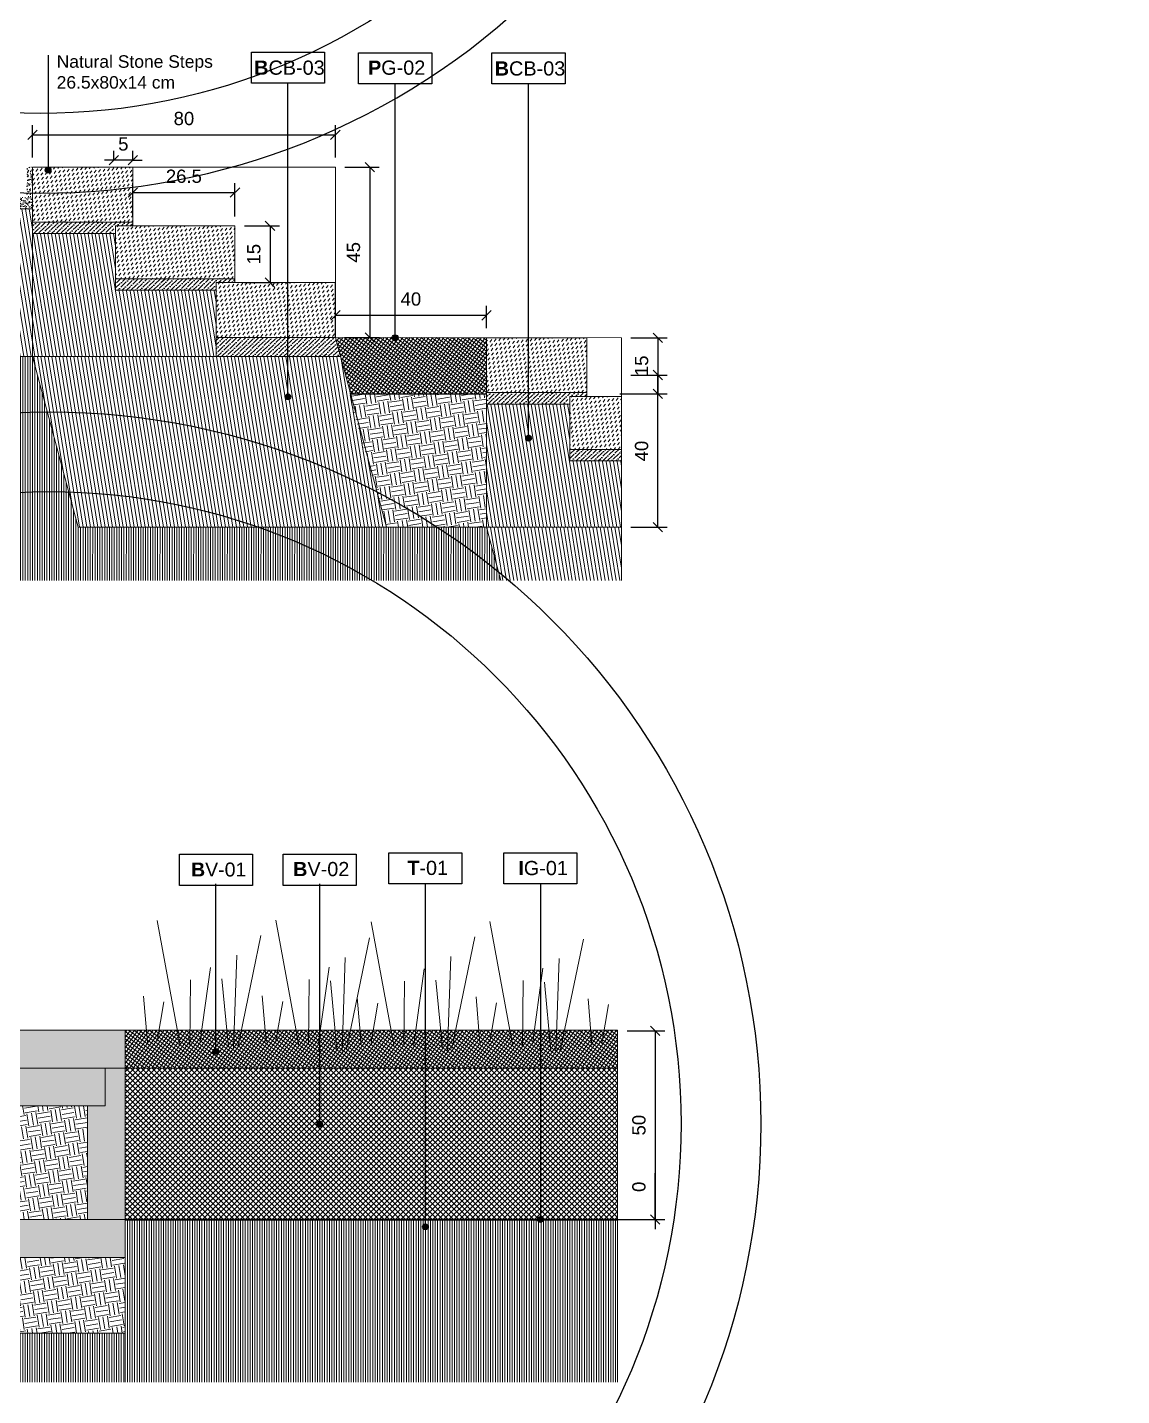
# Model space of a CAD drawing. Header units: metres. Extents: x -325 to 301, y -147 to 149.
# Drawn here: x 58.626 to 61.516, y 67.707 to 71.318 of the extents above; entities that cross this region are included whole.
import ezdxf

# ---------------------------------------------------------------- set-up
doc = ezdxf.new("R2010")
doc.units = ezdxf.units.M
doc.linetypes.add('ACAD_ISO03W100', pattern=[30, 12, -18])
doc.layers.get('Defpoints').update_dxf_attribs({"lineweight": 13})
doc.layers.add('-AUX-TWQ', color=1, linetype='Continuous', plot=False)
doc.layers.add('0-TX-1_25', color=7, linetype='Continuous', true_color=0x3f4f7f)
doc.layers.add('EIT_3 TR sorra', color=7, linetype='Continuous', true_color=0xd8ceb0)
for name, color, linetype in [('02-L-Geotextile', 32, 'Continuous'), ('A-KEYPLAN_HATCH', 7, 'Continuous'), ('A_TEXT_2', 7, 'Continuous'), ('EIT_3 TR terra vegetal', 45, 'Continuous')]:
    doc.layers.add(name, color=color, linetype=linetype)
for name, color, linetype, lineweight, true_color in [('03-TR-Paviment_02_Sealed Gravel', 7, 'Continuous', 5, 0xd4be8c), ('03-TR-Paviment_04_Dry Meadow', 7, 'Continuous', 5, 0xd8dd88), ('03-TR-Paviment_08_Natural Stone Bleachers', 7, 'Continuous', 5, 0xafad9d), ('3-TR tot_u', 7, 'Continuous', 5, 0x787878)]:
    doc.layers.add(name, color=color, linetype=linetype, lineweight=lineweight, true_color=true_color)
for name, color, linetype, lineweight in [('1-CM', 7, 'Continuous', 0), ('2-L-secció', 1, 'Continuous', 0), ('3-TR Formigó', 252, 'Continuous', 0), ('3-TR Seleccionat', 44, 'Continuous', 0), ('3-TR Tot-u', 37, 'Continuous', 0), ('3-TR-recebo', 252, 'Continuous', 0), ('3_TR_paviment gris', 252, 'Continuous', 5)]:
    doc.layers.add(name, color=color, linetype=linetype, lineweight=lineweight)
doc.styles.add('Arial_4', font='arial.ttf', dxfattribs={"height": 1.8})
doc.styles.get("Standard").update_dxf_attribs({"font": 'arial.ttf'})
doc.dimstyles.new('ISO-25', dxfattribs={"dimtxt": 0.1, "dimasz": 0.1, "dimexe": 0.1, "dimexo": 0.1, "dimgap": 0.1, "dimtad": 1, "dimdec": 0, "dimlfac": 100, "dimzin": 9, "dimtxsty": 'Standard', "dimblk": 'OBLIQUE', "dimcen": 0.1, "dimadec": 0, "dimazin": 0, "dimtfac": 1, "dimtdec": 0, "dimtmove": 0, "dimatfit": 3, "dimldrblk": 'OBLIQUE', "dimfxl": 1, "dimarcsym": 0})

# ---------------------------------------------------------------- blocks, each defined once
blk = doc.blocks.new('hatch keyplan 2')
at = {"layer": 'A-KEYPLAN_HATCH'}
blk.add_lwpolyline([(0, 0.00548), (0.01287, 0.00548), (0.01287, 0), (0, 0)], close=True, dxfattribs=at)
blk = doc.blocks.new('hatch keyplan')
at = {"layer": 'A-KEYPLAN_HATCH'}
blk.add_blockref('hatch keyplan 2', (1.43058, 0.85215), dxfattribs=at)
blk = doc.blocks.new('B-V01')
at = {"layer": 'A-KEYPLAN_HATCH'}
blk.add_blockref('hatch keyplan', (-1.43058, -0.85215), dxfattribs=at)
at = {"layer": 'A_TEXT_2', "lineweight": 211, "insert": (-0.00079, 0.00402), "char_height": 0.0024588, "attachment_point": 1, "line_spacing_factor": 0.938532, "style": 'Arial_4'}
blk.add_mtext_dynamic_manual_height_columns('\\pi0.00285;{\\fArial|b1|i0|c0|p34;B}V-01', width=0.0145619, gutter_width=0.015, heights=[0], dxfattribs=at)
blk = doc.blocks.new('B-V02')
at = {"layer": 'A-KEYPLAN_HATCH'}
blk.add_blockref('hatch keyplan', (-1.43058, -0.85215), dxfattribs=at)
at = {"layer": 'A_TEXT_2', "insert": (-0.0008, 0.00412), "char_height": 0.0025, "attachment_point": 1}
blk.add_mtext_dynamic_manual_height_columns('\\pi0.00255;{\\fArial|b1|i0|c0|p34;B}V-02', width=0.0145619, gutter_width=0.015, heights=[0], dxfattribs=at)
blk = doc.blocks.new('_Oblique')
at = {"color": 0, "lineweight": -2}
blk.add_line((-0.5, -0.5), (0.5, 0.5), dxfattribs=at)
blk = doc.blocks.new('*D587')
at = {"layer": '0-TX-1_25', "color": 0, "lineweight": -2, "transparency": 16777216}
for p, q in [((60.2097, 68.6699), (60.3091, 68.6699)), ((60.2841, 68.6699), (60.2841, 68.1717)), ((60.2097, 68.1717), (60.3091, 68.1717))]:
    blk.add_line(p, q, dxfattribs=at)
at = {"layer": 'Defpoints', "color": 0, "transparency": 16777216}
for p in [(60.1847, 68.6699), (60.1847, 68.1717), (60.2841, 68.1717)]:
    blk.add_point(p, dxfattribs=at)
at = {"layer": '0-TX-1_25', "color": 0, "lineweight": -2, "transparency": 16777216, "xscale": 0.025, "yscale": 0.025, "zscale": 0.025}
for p, rotation in [((60.2841, 68.6699), 90), ((60.2841, 68.1717), 270)]:
    blk.add_blockref('_Oblique', p, dxfattribs=dict(at, rotation=rotation))
at = {"layer": '0-TX-1_25', "color": 0, "transparency": 16777216, "insert": (60.2412, 68.4208), "char_height": 0.035, "attachment_point": 5, "rotation": 90}
blk.add_mtext('50', dxfattribs=at)
blk = doc.blocks.new('*D588')
at = {"layer": '0-TX-1_25', "color": 0, "lineweight": -2, "transparency": 16777216}
for p, q in [((60.2841, 68.1717), (60.2841, 68.2945)), ((60.1841, 68.1717), (60.3091, 68.1717)), ((60.2097, 68.1717), (60.3091, 68.1717)), ((60.2841, 68.1717), (60.2841, 68.1467)), ((60.2841, 68.1717), (60.2841, 68.1717))]:
    blk.add_line(p, q, dxfattribs=at)
at = {"layer": 'Defpoints', "color": 0, "transparency": 16777216}
for p in [(58.8847, 68.1717), (60.1847, 68.1717), (60.2841, 68.1717)]:
    blk.add_point(p, dxfattribs=at)
at = {"layer": '0-TX-1_25', "color": 0, "lineweight": -2, "transparency": 16777216, "xscale": 0.025, "yscale": 0.025, "zscale": 0.025}
for rotation in [90, 270]:
    blk.add_blockref('_Oblique', (60.2841, 68.1717), dxfattribs=dict(at, rotation=rotation))
at = {"layer": '0-TX-1_25', "color": 0, "transparency": 16777216, "insert": (60.2412, 68.2581), "char_height": 0.035, "attachment_point": 5, "rotation": 90}
blk.add_mtext('0', dxfattribs=at)
blk = doc.blocks.new('T-01')
at = {"layer": 'A-KEYPLAN_HATCH'}
blk.add_blockref('hatch keyplan', (-1.43058, -0.85215), dxfattribs=at)
at = {"layer": 'A_TEXT_2', "insert": (-0.0008, 0.00408), "char_height": 0.0025, "attachment_point": 1}
blk.add_mtext_dynamic_manual_height_columns('\\pi0.00405;{\\fArial|b1|i0|c0|p34;T}-01', width=0.0145619, gutter_width=0.015, heights=[0], dxfattribs=at)
blk = doc.blocks.new('POINT')
at = {"layer": '0-TX-1_25'}
h = blk.add_hatch(dxfattribs=at)
h.set_pattern_fill('ANGLE', color=256)
h.set_pattern_definition([(0, (-83.747, -12.726), (0, 6.985), [5.08, -1.905]), (90, (-83.747, -12.726), (-6.985, 4e-16), [5.08, -1.905])])
edge = h.paths.add_edge_path()
edge.add_arc((0, 0), 0.0075, 0, 360)
h = blk.add_hatch(color=256, dxfattribs=at)
h.dxf.hatch_style = 1
edge = h.paths.add_edge_path()
edge.add_arc((0, 0), 0.0075, 0, 360)
blk.add_circle((0, 0), 0.0075, dxfattribs=at)
blk = doc.blocks.new('*D1133')
at = {"layer": '0-TX-1_25', "color": 0, "lineweight": -2, "transparency": 16777216}
for p, q in [((22.6963, 69.5551), (22.6093, 69.5551)), ((22.6343, 69.5551), (22.6343, 69.4051)), ((22.7343, 69.4051), (22.6093, 69.4051))]:
    blk.add_line(p, q, dxfattribs=at)
at = {"layer": 'Defpoints', "color": 0, "transparency": 16777216}
for p in [(22.7213, 69.5551), (22.6343, 69.4051), (66.3646, 69.4051)]:
    blk.add_point(p, dxfattribs=at)
at = {"layer": '0-TX-1_25', "color": 0, "lineweight": -2, "transparency": 16777216, "xscale": 0.025, "yscale": 0.025, "zscale": 0.025}
for p, rotation in [((22.6343, 69.5551), 90), ((22.6343, 69.4051), 270)]:
    blk.add_blockref('_Oblique', p, dxfattribs=dict(at, rotation=rotation))
at = {"layer": '0-TX-1_25', "color": 0, "transparency": 16777216, "insert": (22.5915, 69.4801), "char_height": 0.035, "attachment_point": 5, "rotation": 90}
blk.add_mtext('15', dxfattribs=at)
blk = doc.blocks.new('*D2013')
at = {"layer": '0-TX-1_25', "color": 0, "lineweight": -2, "transparency": 16777216}
for p, q in [((60.22, 70.4988), (60.316, 70.4988)), ((60.291, 70.4988), (60.291, 70.3509)), ((60.191, 70.3509), (60.316, 70.3509))]:
    blk.add_line(p, q, dxfattribs=at)
at = {"layer": 'Defpoints', "color": 0, "transparency": 16777216}
for p in [(60.195, 70.4988), (59.8373, 70.3509, 0), (60.291, 70.3509)]:
    blk.add_point(p, dxfattribs=at)
at = {"layer": '0-TX-1_25', "color": 0, "lineweight": -2, "transparency": 16777216, "xscale": 0.025, "yscale": 0.025, "zscale": 0.025}
for p, rotation in [((60.291, 70.4988), 90), ((60.291, 70.3509), 270)]:
    blk.add_blockref('_Oblique', p, dxfattribs=dict(at, rotation=rotation))
at = {"layer": '0-TX-1_25', "color": 0, "transparency": 16777216, "insert": (60.2482, 70.4249), "char_height": 0.035, "attachment_point": 5, "rotation": 90}
blk.add_mtext('15', dxfattribs=at)
blk = doc.blocks.new('*D2011')
at = {"layer": '0-TX-1_25', "color": 0, "lineweight": -2, "transparency": 16777216}
for p, q in [((60.22, 70.4006), (60.316, 70.4006)), ((60.291, 69.9992), (60.291, 70.4006)), ((60.22, 69.9992), (60.316, 69.9992))]:
    blk.add_line(p, q, dxfattribs=at)
at = {"layer": 'Defpoints', "color": 0, "transparency": 16777216}
for p in [(60.195, 70.4006, 0), (60.291, 70.4006), (60.195, 69.9992, 0)]:
    blk.add_point(p, dxfattribs=at)
at = {"layer": '0-TX-1_25', "color": 0, "lineweight": -2, "transparency": 16777216, "xscale": 0.025, "yscale": 0.025, "zscale": 0.025}
for p, rotation in [((60.291, 70.4006), 90), ((60.291, 69.9992), 270)]:
    blk.add_blockref('_Oblique', p, dxfattribs=dict(at, rotation=rotation))
at = {"layer": '0-TX-1_25', "color": 0, "transparency": 16777216, "insert": (60.2482, 70.1999), "char_height": 0.035, "attachment_point": 5, "rotation": 90}
blk.add_mtext('40', dxfattribs=at)
blk = doc.blocks.new('B-CB03')
at = {"layer": 'A-KEYPLAN_HATCH'}
blk.add_blockref('hatch keyplan', (-1.43058, -0.85215), dxfattribs=at)
at = {"layer": 'A_TEXT_2', "insert": (-0.0008, 0.00398), "char_height": 0.0025, "attachment_point": 1}
blk.add_mtext_dynamic_manual_height_columns('\\pi0.00128;{\\fArial|b1|i0|c0|p34;B}CB-03', width=0.0145619, gutter_width=0.015, heights=[0], dxfattribs=at)
blk = doc.blocks.new('*D2015')
at = {"layer": '0-TX-1_25', "color": 0, "lineweight": -2, "transparency": 16777216}
for p, q in [((58.6397, 70.9743), (58.6397, 71.0596)), ((58.6397, 71.0346), (59.4396, 71.0346)), ((59.4396, 70.9744), (59.4396, 71.0596))]:
    blk.add_line(p, q, dxfattribs=at)
at = {"layer": 'Defpoints', "color": 0, "transparency": 16777216}
for p in [(59.4396, 71.0346), (58.6397, 70.9493, 0), (59.4396, 70.9494, 0)]:
    blk.add_point(p, dxfattribs=at)
at = {"layer": '0-TX-1_25', "color": 0, "lineweight": -2, "transparency": 16777216, "xscale": 0.025, "yscale": 0.025, "zscale": 0.025, "rotation": 180}
blk.add_blockref('_Oblique', (58.6397, 71.0346), dxfattribs=at)
at = {"layer": '0-TX-1_25', "color": 0, "lineweight": -2, "transparency": 16777216, "xscale": 0.025, "yscale": 0.025, "zscale": 0.025}
blk.add_blockref('_Oblique', (59.4396, 71.0346), dxfattribs=at)
at = {"layer": '0-TX-1_25', "color": 0, "transparency": 16777216, "insert": (59.0397, 71.0774), "char_height": 0.035, "attachment_point": 5}
blk.add_mtext('80', dxfattribs=at)
blk = doc.blocks.new('*D2012')
at = {"layer": '0-TX-1_25', "color": 0, "lineweight": -2, "transparency": 16777216}
for p, q in [((59.4646, 70.9494), (59.5553, 70.9494)), ((59.5303, 70.9494), (59.5303, 70.4994)), ((59.4648, 70.4994), (59.5553, 70.4994))]:
    blk.add_line(p, q, dxfattribs=at)
at = {"layer": 'Defpoints', "color": 0, "transparency": 16777216}
for p in [(59.4396, 70.9494, 0), (59.4398, 70.4994, 0), (59.5303, 70.4994)]:
    blk.add_point(p, dxfattribs=at)
at = {"layer": '0-TX-1_25', "color": 0, "lineweight": -2, "transparency": 16777216, "xscale": 0.025, "yscale": 0.025, "zscale": 0.025}
for p, rotation in [((59.5303, 70.9494), 90), ((59.5303, 70.4994), 270)]:
    blk.add_blockref('_Oblique', p, dxfattribs=dict(at, rotation=rotation))
at = {"layer": '0-TX-1_25', "color": 0, "transparency": 16777216, "insert": (59.4875, 70.7244), "char_height": 0.035, "attachment_point": 5, "rotation": 90}
blk.add_mtext('45', dxfattribs=at)
blk = doc.blocks.new('*D2016')
at = {"layer": '0-TX-1_25', "color": 0, "lineweight": -2, "transparency": 16777216}
for p, q in [((58.9046, 70.8194), (58.9046, 70.9072)), ((59.1744, 70.8194), (59.1744, 70.9072)), ((58.9046, 70.8822), (59.1744, 70.8822))]:
    blk.add_line(p, q, dxfattribs=at)
at = {"layer": 'Defpoints', "color": 0, "transparency": 16777216}
for p in [(59.1744, 70.8822), (58.9046, 70.7944, 0), (59.1744, 70.7944, 0)]:
    blk.add_point(p, dxfattribs=at)
at = {"layer": '0-TX-1_25', "color": 0, "lineweight": -2, "transparency": 16777216, "xscale": 0.025, "yscale": 0.025, "zscale": 0.025, "rotation": 180}
blk.add_blockref('_Oblique', (58.9046, 70.8822), dxfattribs=at)
at = {"layer": '0-TX-1_25', "color": 0, "lineweight": -2, "transparency": 16777216, "xscale": 0.025, "yscale": 0.025, "zscale": 0.025}
blk.add_blockref('_Oblique', (59.1744, 70.8822), dxfattribs=at)
at = {"layer": '0-TX-1_25', "color": 0, "transparency": 16777216, "insert": (59.0395, 70.925), "char_height": 0.035, "attachment_point": 5}
blk.add_mtext('26.5', dxfattribs=at)
blk = doc.blocks.new('*D2017')
at = {"layer": '0-TX-1_25', "color": 0, "lineweight": -2, "transparency": 16777216}
for p, q in [((59.1994, 70.7944), (59.2921, 70.7944)), ((59.2671, 70.7944), (59.2671, 70.6444)), ((59.1994, 70.6444), (59.2921, 70.6444))]:
    blk.add_line(p, q, dxfattribs=at)
at = {"layer": 'Defpoints', "color": 0, "transparency": 16777216}
for p in [(59.1744, 70.7944, 0), (59.1744, 70.6444, 0), (59.2671, 70.6444)]:
    blk.add_point(p, dxfattribs=at)
at = {"layer": '0-TX-1_25', "color": 0, "lineweight": -2, "transparency": 16777216, "xscale": 0.025, "yscale": 0.025, "zscale": 0.025}
for p, rotation in [((59.2671, 70.7944), 90), ((59.2671, 70.6444), 270)]:
    blk.add_blockref('_Oblique', p, dxfattribs=dict(at, rotation=rotation))
at = {"layer": '0-TX-1_25', "color": 0, "transparency": 16777216, "insert": (59.2243, 70.7194), "char_height": 0.035, "attachment_point": 5, "rotation": 90}
blk.add_mtext('15', dxfattribs=at)
blk = doc.blocks.new('*D2018')
at = {"layer": '0-TX-1_25', "color": 0, "lineweight": -2, "transparency": 16777216}
for p, q in [((58.8546, 70.9675), (58.8296, 70.9675)), ((58.8546, 70.9675), (58.8546, 70.9925)), ((58.9046, 70.9675), (58.8546, 70.9675)), ((58.9046, 70.9675), (58.9046, 70.9925)), ((58.9046, 70.9675), (58.9296, 70.9675))]:
    blk.add_line(p, q, dxfattribs=at)
at = {"layer": 'Defpoints', "color": 0, "transparency": 16777216}
for p in [(58.8546, 70.9675), (58.8546, 70.9494, 0), (58.9046, 70.9494, 0)]:
    blk.add_point(p, dxfattribs=at)
at = {"layer": '0-TX-1_25', "color": 0, "lineweight": -2, "transparency": 16777216, "xscale": 0.025, "yscale": 0.025, "zscale": 0.025}
blk.add_blockref('_Oblique', (58.8546, 70.9675), dxfattribs=at)
at = {"layer": '0-TX-1_25', "color": 0, "lineweight": -2, "transparency": 16777216, "xscale": 0.025, "yscale": 0.025, "zscale": 0.025, "rotation": 180}
blk.add_blockref('_Oblique', (58.9046, 70.9675), dxfattribs=at)
at = {"layer": '0-TX-1_25', "color": 0, "transparency": 16777216, "insert": (58.8796, 71.0103), "char_height": 0.035, "attachment_point": 5}
blk.add_mtext('5', dxfattribs=at)
blk = doc.blocks.new('PG02')
at = {"layer": 'A-KEYPLAN_HATCH'}
blk.add_blockref('hatch keyplan', (-1.42958, -0.85215), dxfattribs=at)
at = {"layer": 'A_TEXT_2', "insert": (0.0002, 0.00412), "char_height": 0.0025, "attachment_point": 1}
blk.add_mtext_dynamic_manual_height_columns('\\pi0.00245,t0.01245;{\\fArial|b1|i0|c0|p34;P}G-02', width=0.0145619, gutter_width=0.015, heights=[0], dxfattribs=at)
blk = doc.blocks.new('*D2037')
at = {"layer": '0-TX-1_25', "color": 0, "lineweight": -2, "transparency": 16777216}
for p, q in [((59.4397, 70.5244), (59.4397, 70.5831)), ((59.8384, 70.5241), (59.8384, 70.5831)), ((59.8384, 70.5581), (59.4397, 70.5581))]:
    blk.add_line(p, q, dxfattribs=at)
at = {"layer": 'Defpoints', "color": 0, "transparency": 16777216}
for p in [(59.4397, 70.5581), (59.4397, 70.4994), (59.8384, 70.4991)]:
    blk.add_point(p, dxfattribs=at)
at = {"layer": '0-TX-1_25', "color": 0, "lineweight": -2, "transparency": 16777216, "xscale": 0.025, "yscale": 0.025, "zscale": 0.025, "rotation": 180}
blk.add_blockref('_Oblique', (59.4397, 70.5581), dxfattribs=at)
at = {"layer": '0-TX-1_25', "color": 0, "lineweight": -2, "transparency": 16777216, "xscale": 0.025, "yscale": 0.025, "zscale": 0.025}
blk.add_blockref('_Oblique', (59.8384, 70.5581), dxfattribs=at)
at = {"layer": '0-TX-1_25', "color": 0, "transparency": 16777216, "insert": (59.639, 70.601), "char_height": 0.035, "attachment_point": 5}
blk.add_mtext('40', dxfattribs=at)
blk = doc.blocks.new('IG01')
at = {"layer": 'A-KEYPLAN_HATCH', "xscale": 10, "yscale": 10, "zscale": 10}
blk.add_blockref('hatch keyplan', (-14.3058, -8.5215), dxfattribs=at)
at = {"layer": 'A_TEXT_2', "insert": (-0.008, 0.0405), "char_height": 0.025, "attachment_point": 1}
blk.add_mtext_dynamic_manual_height_columns('\\pi0.03354;{\\fArial|b1|i0|c0|p34;I}G-01', width=0.145619, gutter_width=0.15, heights=[0], dxfattribs=at)

msp = doc.modelspace()

# ---------------------------------------------------------------- hatches: boundary and pattern name
at = {"layer": '03-TR-Paviment_02_Sealed Gravel'}
h = msp.add_hatch(dxfattribs=at)
h.set_pattern_fill('_USER', color=256, scale=0.008, angle=234, style=0, double=1, pattern_type=0)
h.set_pattern_definition([(234, (-205.139811, 53.8383205), (0.00647213595, -0.00470228202), []), (324, (-205.139811, 53.8383205), (0.00470228202, 0.00647213595), [])])
h.paths.add_polyline_path([(59.4397, 70.4995), (59.4797, 70.3513), (59.8373, 70.3509), (59.8397, 70.4991)])
at = {"layer": '03-TR-Paviment_08_Natural Stone Bleachers'}
h = msp.add_hatch(dxfattribs=at)
h.set_pattern_fill('DASH', color=256, scale=0.002611, angle=232.4264, style=0, double=1)
h.set_pattern_definition([(232.4264096, (-93.039819, -50.569896), (0.00151523477, -0.01162470696), [0.0082894435, -0.0082894435])])
h.paths.add_polyline_path([(58.6396, 70.8044), (58.6396, 70.9494), (58.9047, 70.9494), (58.9046, 70.8044)])
h = msp.add_hatch(dxfattribs=at)
h.set_pattern_fill('DASH', color=256, scale=0.002611, angle=232.4264, style=0, double=1)
h.set_pattern_definition([(232.4264096, (-93.3096565, -50.719896), (0.00151523477, -0.01162470696), [0.0082894435, -0.0082894435])])
h.paths.add_polyline_path([(58.8594, 70.6544), (58.8594, 70.7944), (59.1745, 70.7944), (59.1744, 70.6545)])
h = msp.add_hatch(dxfattribs=at)
h.set_pattern_fill('DASH', color=256, scale=0.002611, angle=232.4264, style=0, double=1)
h.set_pattern_definition([(232.4264096, (-93.5746565, -50.869896), (0.00151523477, -0.01162470696), [0.0082894435, -0.0082894435])])
h.paths.add_polyline_path([(59.1244, 70.4998), (59.1244, 70.6444), (59.4395, 70.6444), (59.4394, 70.4991)])
h = msp.add_hatch(dxfattribs=at)
h.set_pattern_fill('DASH', color=256, scale=0.002611, angle=232.4264, style=0, double=1)
h.set_pattern_definition([(232.4264096, (-91.841042, -51.020242), (0.00151523477, -0.01162470696), [0.0082894435, -0.0082894435])])
h.paths.add_polyline_path([(59.8384, 70.3541), (59.8384, 70.4991), (60.1034, 70.4991), (60.1034, 70.3541)])
h = msp.add_hatch(dxfattribs=at)
h.set_pattern_fill('DASH', color=256, scale=0.002611, angle=232.4264, style=0, double=1)
h.set_pattern_definition([(232.4264096, (-92.1108794, -51.170242), (0.00151523477, -0.01162470696), [0.0082894435, -0.0082894435])])
h.paths.add_polyline_path([(60.195, 70.2041), (60.195, 70.3441), (60.0582, 70.3441), (60.0582, 70.2041)])
at = {"layer": '3-TR Formigó', "extrusion": (4.31295e-06, 1.2847e-09, 1)}
h = msp.add_hatch(dxfattribs=at)
h.set_pattern_fill('ANSI31', color=256, scale=0.003, angle=234.1746, style=0)
h.set_pattern_definition([(279.1746, (57.751651, 70.549352), (0.00940315, 0.0015187), [])])
h.paths.add_polyline_path([(58.6397, 70.8393), (58.3087, 70.8393), (58.2242, 70.4494), (58.6397, 70.4492), (58.6397, 70.7996)])
at = {"layer": '3-TR Formigó'}
h = msp.add_hatch(dxfattribs=at)
h.set_pattern_fill('ANSI31', color=256, scale=0.003, angle=234.1752)
h.set_pattern_definition([(279.175244, (-17.846975, 28.336345), (0.00940313, 0.0015188056), [])])
h.paths.add_polyline_path([(59.1244, 70.6227), (59.1244, 70.4493), (58.6396, 70.4493), (58.6396, 70.7744), (58.8594, 70.7744), (58.8594, 70.6227)])
at = {"layer": '3-TR Formigó', "extrusion": (4.31295e-06, 1.2847e-09, 1)}
h = msp.add_hatch(dxfattribs=at)
h.set_pattern_fill('ANSI31', color=256, scale=0.003, angle=234.1746, style=0)
h.set_pattern_definition([(279.1746, (58.64628, 70.249249), (0.00940315, 0.0015187), [])])
h.paths.add_polyline_path([(58.6397, 70.4492), (58.7604, 69.9992), (59.5748, 69.9992), (59.4533, 70.4492)])
at = {"layer": '3-TR Formigó'}
h = msp.add_hatch(dxfattribs=at)
h.set_pattern_fill('ANSI31', color=256, scale=0.003, angle=234.1752)
h.set_pattern_definition([(279.175244, (-16.648198, 27.885998), (0.00940313, 0.0015188056), [])])
h.paths.add_polyline_path([(60.195, 69.999), (60.195, 70.1724), (60.0582, 70.1724), (60.0582, 70.3241), (59.8384, 70.3241), (59.8384, 69.999)])
at = {"layer": '3-TR Formigó', "extrusion": (4.31295e-06, 1.2847e-09, 1)}
h = msp.add_hatch(dxfattribs=at)
h.set_pattern_fill('ANSI31', color=256, scale=0.003, angle=234.1746, style=0)
h.set_pattern_definition([(279.1746, (60.127827, 69.64953), (0.00940315, 0.0015187), [])])
h.paths.add_polyline_path([(59.8384, 69.9992), (59.8762, 69.8581), (60.195, 69.8581), (60.195, 69.9992)])
at = {"layer": '3-TR Seleccionat'}
h = msp.add_hatch(dxfattribs=at)
h.set_pattern_fill('ANSI31', color=256, scale=0.002, angle=225, style=0)
h.set_pattern_definition([(270, (441134.840583, -650765.985388), (-0.00635, -2e-18), [])])
h.paths.add_polyline_path([(59.8762, 69.8581), (59.8383, 69.9992), (58.7604, 69.9992), (58.6397, 70.4492), (57.195, 70.4492), (57.195, 69.8581)])
h = msp.add_hatch(dxfattribs=at)
h.set_pattern_fill('ANSI31', color=256, scale=0.002, angle=45, style=0)
h.set_pattern_definition([(90, (38.430762, 71.997525), (-0.00635, 0), [])])
h.paths.add_polyline_path([(58.8847, 67.743), (60.1847, 67.743), (60.1847, 68.1717), (58.8847, 68.1717)])
h = msp.add_hatch(dxfattribs=at)
h.set_pattern_fill('ANSI31', color=256, scale=0.002, angle=45, style=0)
h.set_pattern_definition([(90, (-441014.646671, -650768.195773), (-0.00635, 1e-18), [])])
h.paths.add_polyline_path([(57.1847, 67.743), (58.8847, 67.743), (58.8847, 67.8724), (58.2903, 67.8717), (57.1847, 67.8717)])
at = {"layer": '3-TR Tot-u'}
h = msp.add_hatch(dxfattribs=at)
h.set_pattern_fill('EARTH', color=256, scale=0.005, angle=279)
h.set_pattern_definition([(279, (419506.654953, 4594392.769917), (0.03632589907892, -0.02639231054887), [0.03175, -0.03175]), (279, (419506.666712, 4594392.77178), (0.03632589907892, -0.02639231054887), [0.03175, -0.03175]), (279, (419506.678472, 4594392.773642), (0.03632589907892, -0.02639231054887), [0.03175, -0.03175]), (9, (419506.683013, 4594392.770343), (0.02639231054887, 0.03632589907892), [0.03175, -0.03175]), (9, (419506.684875, 4594392.758584), (0.02639231054887, 0.03632589907892), [0.03175, -0.03175]), (9, (419506.686738, 4594392.746824), (0.02639231054887, 0.03632589907892), [0.03175, -0.03175])])
h.paths.add_polyline_path([(59.5748, 69.9992), (59.8384, 69.9992), (59.8384, 70.3509), (59.474, 70.3512)])
h = msp.add_hatch(dxfattribs=at)
h.set_pattern_fill('EARTH', color=256, scale=0.005, angle=-80.8248, style=0)
h.set_pattern_definition([(279.17524, (14.217976, 73.413484), (0.036406452, -0.026281081), [0.03175, -0.03175]), (279.17524, (14.22973, 73.415383), (0.036406452, -0.026281081), [0.03175, -0.03175]), (279.17524, (14.241484, 73.41728), (0.036406452, -0.026281081), [0.03175, -0.03175]), (9.17524, (14.246035, 73.413996), (0.026281081, 0.036406452), [0.03175, -0.03175]), (9.17524, (14.247933, 73.402242), (0.026281081, 0.036406452), [0.03175, -0.03175]), (9.17524, (14.249832, 73.39049), (0.026281081, 0.036406452), [0.03175, -0.03175])])
h.paths.add_polyline_path([(57.1847, 67.8717), (57.1847, 68.0717), (58.8847, 68.0717), (58.8847, 67.8717)])
at = {"layer": '3-TR tot_u'}
h = msp.add_hatch(dxfattribs=at)
h.set_pattern_fill('AR-CONC', color=256, scale=9e-05, angle=89.1201)
h.set_pattern_definition([(139.120136, (-0.319999, -1.077787), (0.0016861337, 0.0163726586), [0.0017145, -0.0188595]), (84.120136, (-0.32, -1.077787), (-0.0172417962, -0.002907487), [0.0013716, -0.0150876526]), (189.57158, (-0.319859, -1.076423), (-0.0155556617, 0.0134651714), [0.0014571008, -0.016028122]), (135.304336, (-0.32457, -1.077717), (0.0041580035, 0.024336133), [0.00257175, -0.02828925]), (185.755694, (-0.324224, -1.07569), (-0.021937625, 0.021705804), [0.002185652, -0.024042205]), (80.304287, (-0.32457, -1.077717), (-0.021937625, 0.021705804), [0.002057397, -0.022631376]), (110.120136, (-0.323393, -1.075449), (0.0094123187, 0.0135023525), [0.0017145, -0.0188595]), (55.120136, (-0.323393, -1.075449), (-0.01648955, 0.0058160805), [0.0013716, -0.0150876]), (160.571581, (-0.322608, -1.074324), (-0.0070772314, 0.019318433), [0.0014571008, -0.0160280944]), (126.620136, (-0.319999, -1.077787), (-0.00760478767, 0.00039479935), [0, -0.01490472, 0, -0.0153162, 0, -0.01514475]), (96.620136, (-0.319999, -1.077787), (-0.0089228417, 0.0061515134), [0, -0.00873252, 0, -0.01456182, 0, -0.00577215]), (56.620136, (-0.3200775, -1.082884), (0.0007029168, 0.0121937974), [0, -0.005715, 0, -0.0178308, 0, -0.0236601]), (46.620136, (-0.320113, -1.08517), (-0.002083395, 0.0133651946), [0, -0.0074295, 0, -0.01184148, 0, -0.0168021])])
h.paths.add_polyline_path([(58.6397, 70.8692), (58.6397, 70.9493), (58.6252, 70.9493), (58.6252, 70.8693), (58.3198, 70.8693), (58.3087, 70.8393), (58.6397, 70.8393)])
h = msp.add_hatch(dxfattribs=at)
h.set_pattern_fill('AR-CONC', color=256, scale=0.0002, angle=90.2664)
h.set_pattern_definition([(140.266414, (35.05617, 0.95258), (0.003018359, 0.036451363), [0.00381, -0.04191]), (85.266414, (35.05617, 0.95258), (-0.038178181, -0.007226283), [0.003048, -0.033528117]), (190.71786, (35.05642, 0.95562), (-0.035159821, 0.02922508), [0.003238002, -0.035618049]), (136.450614, (35.04601, 0.952534), (0.008156283, 0.05425432), [0.005715, -0.062865]), (186.90197, (35.04669, 0.957055), (-0.049705466, 0.047250218), [0.004857005, -0.05342712]), (81.450565, (35.04601, 0.952534), (-0.049705466, 0.047250218), [0.004571993, -0.050291946]), (111.266414, (35.048525, 0.957625), (0.020311824, 0.030417653), [0.00381, -0.04191]), (56.266414, (35.048525, 0.957625), (-0.036894668, 0.012188985), [0.003048, -0.033528]), (161.71786, (35.050218, 0.96016), (-0.016582845, 0.042606638), [0.003238002, -0.035617988]), (127.766414, (35.056169, 0.952581), (-0.0169136972, 0.0005390813), [0, -0.0331216, 0, -0.034036, 0, -0.033655]), (97.766414, (35.056169, 0.95258), (-0.020098038, 0.0132706243), [0, -0.0194056, 0, -0.0323596, 0, -0.012827]), (57.766414, (35.056221, 0.941253), (0.0010196429, 0.0271231534), [0, -0.0127, 0, -0.039624, 0, -0.052578]), (47.766414, (35.056245, 0.936173), (-0.005222997, 0.0296018704), [0, -0.01651, 0, -0.0263144, 0, -0.037338])])
h.paths.add_polyline_path([(58.7847, 68.4717), (58.5755, 68.4717), (58.5755, 68.1717), (58.7847, 68.1717)])
edge = h.paths.add_edge_path()
edge.add_arc((57.2296, 69.874), 1.8023, 289.1758, 313.732, ccw=False)
edge.add_line((57.8216, 68.1717), (58.4755, 68.1717))
edge.add_line((58.4755, 68.1717), (58.4755, 68.5717))
edge = h.paths.add_edge_path()
edge.add_arc((57.2296, 69.874), 1.7023, 269.9658, 315.0666, ccw=False)
edge.add_line((57.2286, 68.1717), (57.1847, 68.1717))
edge.add_line((57.1847, 68.1717), (57.1847, 68.0717))
edge.add_line((57.1847, 68.0717), (58.8847, 68.0717))
edge.add_line((58.8847, 68.0717), (58.8847, 68.6717))
edge.add_line((58.8847, 68.6717), (58.4347, 68.6717))
at = {"layer": '3-TR-recebo'}
h = msp.add_hatch(dxfattribs=at)
h.set_pattern_fill('_USER', color=256, scale=0.008, angle=234.1752, style=0, double=1, pattern_type=0)
h.set_pattern_definition([(234.17524, (61.6289, 68.5716745), (0.006486488, -0.004682464), []), (324.17524, (61.6289, 68.5716745), (0.004682464, 0.006486488), [])])
h.paths.add_polyline_path([(58.8847, 68.6717), (58.8847, 68.5717), (60.1847, 68.5717), (60.1841, 68.6717)])
at = {"layer": '3_TR_paviment gris'}
h = msp.add_hatch(dxfattribs=at)
h.set_pattern_fill('EARTH', color=256, scale=0.005, angle=-80.8248, style=0)
h.set_pattern_definition([(279.175244, (28.38587, -0.595988), (0.036406452, -0.026281081), [0.03175, -0.03175]), (279.175244, (28.397625, -0.59409), (0.036406452, -0.026281081), [0.03175, -0.03175]), (279.175244, (28.40938, -0.59219), (0.036406452, -0.026281081), [0.03175, -0.03175]), (9.175244, (28.41393, -0.595476), (0.026281081, 0.036406452), [0.03175, -0.03175]), (9.175244, (28.41583, -0.60723), (0.026281081, 0.036406452), [0.03175, -0.03175]), (9.175244, (28.417727, -0.618984), (0.026281081, 0.036406452), [0.03175, -0.03175])])
h.paths.add_polyline_path([(58.7847, 68.1717), (58.5755, 68.1717), (58.5755, 68.4717), (58.7847, 68.4717)])
at = {"layer": 'EIT_3 TR sorra'}
h = msp.add_hatch(dxfattribs=at)
h.set_pattern_fill('ANSI36', color=256, scale=0.002552, angle=-1.141, style=0, double=1)
h.set_pattern_definition([(43.85896, (57.37269, 76.77742), (0.004609074, 0.015664162), [0.020252618, -0.004050524, 0, -0.004050524])])
h.paths.add_polyline_path([(58.8019, 70.8052), (58.8517, 70.8044), (58.9046, 70.8044), (58.9046, 70.7944), (58.8546, 70.7944), (58.8546, 70.7744), (58.8019, 70.7744), (58.6396, 70.7744), (58.6396, 70.8044)])
h = msp.add_hatch(dxfattribs=at)
h.set_pattern_fill('ANSI36', color=256, scale=0.002552, angle=-1.141, style=0, double=1)
h.set_pattern_definition([(43.85896, (57.102852, 76.62742), (0.004609074, 0.015664162), [0.020252618, -0.004050524, 0, -0.004050524])])
h.paths.add_polyline_path([(59.0717, 70.6552), (59.1215, 70.6544), (59.1744, 70.6544), (59.1744, 70.6444), (59.1244, 70.6444), (59.1244, 70.6244), (59.0717, 70.6244), (58.8594, 70.6244), (58.8594, 70.6544)])
h = msp.add_hatch(dxfattribs=at)
h.set_pattern_fill('ANSI36', color=256, scale=0.002552, angle=-1.141, style=0, double=1)
h.set_pattern_definition([(43.85896, (56.834947, 76.470703), (0.004609074, 0.015664162), [0.020252618, -0.004050524, 0, -0.004050524])])
h.paths.add_polyline_path([(59.4396, 70.4994), (59.4533, 70.4492), (59.1244, 70.4493), (59.1244, 70.4994)])
h = msp.add_hatch(dxfattribs=at)
h.set_pattern_fill('ANSI36', color=256, scale=0.002552, angle=-1.141, style=0, double=1)
h.set_pattern_definition([(43.85896, (58.571467, 76.3270735), (0.004609074, 0.015664162), [0.020252618, -0.004050524, 0, -0.004050524])])
h.paths.add_polyline_path([(60.0006, 70.3548), (60.0505, 70.3541), (60.1034, 70.3541), (60.1034, 70.3441), (60.0534, 70.3441), (60.0534, 70.3241), (60.0006, 70.3241), (59.8384, 70.3241), (59.8384, 70.3541)])
h = msp.add_hatch(dxfattribs=at)
h.set_pattern_fill('ANSI36', color=256, scale=0.002552, angle=-1.141, style=0, double=1)
h.set_pattern_definition([(43.85896, (58.301629, 76.1770735), (0.004609074, 0.015664162), [0.020252618, -0.004050524, 0, -0.004050524])])
h.paths.add_polyline_path([(60.195, 70.1741), (60.195, 70.2046), (60.0582, 70.2041), (60.0582, 70.1741)])
at = {"layer": 'EIT_3 TR terra vegetal'}
h = msp.add_hatch(dxfattribs=at)
h.set_pattern_fill('_USER', color=256, scale=0.01, angle=45, style=0, double=1, pattern_type=0)
h.set_pattern_definition([(45, (419511.21735, 4594388.790314), (-0.007071067811865, 0.007071067811865), []), (135, (419511.21735, 4594388.790314), (-0.007071067811865, -0.007071067811865), [])])
h.paths.add_polyline_path([(58.8847, 68.5717), (58.8847, 68.1717), (60.1847, 68.1717), (60.1847, 68.5717)])

# ---------------------------------------------------------------- linework, layer by layer
at = {"layer": '-AUX-TWQ'}
for centre, radius in [((58.6613, 72.7599), 1.6689), ((58.6834, 68.4241), 1.8794), ((58.6834, 68.4241), 1.6689)]:
    msp.add_circle(centre, radius, dxfattribs=at)
msp.add_arc((58.6613, 72.7599), 1.8794, 137.2441, 42.7559, dxfattribs=at)
msp.add_line((59.4797, 70.3513), (59.8373, 70.3509, 0))
at = {"layer": '0-TX-1_25', "elevation": 0}
msp.add_lwpolyline([(58.6811, 71.2445), (58.6811, 70.9409)], dxfattribs=at)
at = {"layer": '0-TX-1_25'}
for points in [[(59.3144, 70.3433), (59.3144, 71.1688)], [(59.5972, 70.4993), (59.5975, 71.1688)], [(59.9497, 70.2337), (59.9497, 71.1688)], [(59.1241, 68.6154), (59.1241, 69.0574)], [(59.3982, 68.4232), (59.3982, 69.0574)], [(59.6773, 68.1526), (59.6773, 69.0574)], [(59.9809, 69.0574), (59.9809, 68.1717)]]:
    msp.add_lwpolyline(points, dxfattribs=at)
at = {"layer": '02-L-Geotextile', "linetype": 'ACAD_ISO03W100', "ltscale": 0.002, "const_width": 0.005, "elevation": 0}
msp.add_lwpolyline([(58.8847, 68.1717), (60.1847, 68.1717)], dxfattribs=at)
at = {"layer": '03-TR-Paviment_04_Dry Meadow'}
for points in [[(58.9692, 68.9607), (59.0299, 68.6309)], [(59.2827, 68.9617), (59.3434, 68.6319)], [(59.5341, 68.9573), (59.5947, 68.6274)], [(59.8476, 68.9583), (59.9082, 68.6285)], [(59.2431, 68.9211), (59.1823, 68.6262)], [(59.5296, 68.9153), (59.4687, 68.6204)], [(59.808, 68.9177), (59.7471, 68.6228)], [(60.0944, 68.9119), (60.0335, 68.617)], [(59.1792, 68.8695), (59.1709, 68.6221)], [(59.744, 68.8661), (59.7357, 68.6187)], [(59.1094, 68.8371), (59.0817, 68.6367)], [(59.4229, 68.8382), (59.3952, 68.6378)], [(59.4656, 68.8637), (59.4573, 68.6163)], [(59.6742, 68.8337), (59.6465, 68.6333)], [(59.9877, 68.8348), (59.96, 68.6344)], [(60.0304, 68.8603), (60.0221, 68.6129)], [(59.0568, 68.8045), (59.0554, 68.6316)], [(59.1401, 68.8072), (59.1574, 68.6264)], [(59.3703, 68.8056), (59.3689, 68.6326)], [(59.4266, 68.8014), (59.4438, 68.6206)], [(59.6217, 68.8011), (59.6203, 68.6281)], [(59.705, 68.8038), (59.7222, 68.623)], [(59.9352, 68.8022), (59.9338, 68.6292)], [(59.9914, 68.798), (60.0087, 68.6172)], [(58.9327, 68.7615), (58.9431, 68.6391)], [(59.2461, 68.7626), (59.2566, 68.6402)], [(59.4975, 68.7581), (59.508, 68.6357)], [(59.811, 68.7592), (59.8214, 68.6368)], [(58.987, 68.7461), (58.9689, 68.6427)], [(59.3005, 68.7472), (59.2824, 68.6438)], [(59.5519, 68.7427), (59.5337, 68.6393)], [(59.8653, 68.7438), (59.8472, 68.6404)], [(60.1066, 68.7544), (60.1171, 68.6321)], [(60.161, 68.7391), (60.1429, 68.6357)]]:
    msp.add_lwpolyline(points, dxfattribs=at)
at = {"layer": '1-CM'}
for p, q in [((57.195, 70.4492), (59.4533, 70.4492)), ((60.1847, 68.6699), (60.1847, 68.2717)), ((58.6884, 68.5717), (60.1847, 68.5717)), ((57.8216, 68.1717), (58.8847, 68.1717)), ((58.8035, 68.1717), (60.1847, 68.1717)), ((57.1847, 68.0717), (58.8847, 68.0717)), ((57.1847, 67.8717), (58.8847, 67.8717))]:
    msp.add_line(p, q, dxfattribs=at)
at = {"layer": '1-CM', "elevation": 0}
for points in [[(58.9046, 70.8044), (58.9046, 70.9494), (58.6396, 70.9494), (58.6396, 70.8044)], [(58.9046, 70.8044), (58.9046, 70.7944), (58.8594, 70.7944), (58.8594, 70.7744), (58.6396, 70.7744), (58.6396, 70.8044)], [(59.1744, 70.6544), (59.1744, 70.7944), (58.8594, 70.7944), (58.8594, 70.6544)], [(59.1744, 70.6544), (59.1744, 70.6444), (59.1244, 70.6444), (59.1244, 70.6244), (58.8594, 70.6244), (58.8594, 70.6544)], [(59.4394, 70.4994), (59.4394, 70.6444), (59.1244, 70.6444), (59.1244, 70.4994)]]:
    msp.add_lwpolyline(points, close=True, dxfattribs=at)
for points in [[(58.9046, 70.9494), (59.4396, 70.9494)], [(59.4396, 70.9494), (59.4396, 70.4994), (59.1244, 70.4994)], [(58.6396, 70.773), (58.6396, 70.4493), (59.4533, 70.4492), (59.4533, 70.4492), (59.4396, 70.4994), (59.1244, 70.4994)], [(59.1244, 70.4994), (59.1244, 70.4493)], [(59.4397, 70.4994), (60.195, 70.4988)], [(59.4397, 70.4994), (59.5748, 69.9992)], [(58.6396, 70.4493), (58.7604, 69.9992)], [(58.7604, 69.9992), (60.195, 69.9992)], [(59.8383, 69.9993), (59.8762, 69.8581)]]:
    msp.add_lwpolyline(points, dxfattribs=at)
at = {"layer": '1-CM', "extrusion": (4.31295e-06, 1.2847e-09, 1), "elevation": 0.0003}
msp.add_lwpolyline([(58.6397, 70.4492), (58.6397, 70.8393), (58.3087, 70.8393), (58.2718, 70.6692)], dxfattribs=at)
at = {"layer": '1-CM'}
for points in [[(60.1034, 70.3541), (60.1034, 70.4991), (59.8384, 70.4991), (59.8384, 70.3541)], [(60.1034, 70.3541), (60.1034, 70.3441), (60.0582, 70.3441), (60.0582, 70.3241), (59.8384, 70.3241), (59.8384, 70.3541)], [(58.8319, 68.5717), (58.8319, 68.4717), (58.4755, 68.4717), (58.4755, 68.5717)]]:
    msp.add_lwpolyline(points, close=True, dxfattribs=at)
for points in [[(59.8384, 70.3241), (59.8384, 69.9992)], [(60.195, 70.3441), (60.0582, 70.3441), (60.0582, 70.2041), (60.195, 70.2041)], [(60.195, 70.1741), (60.0582, 70.1741), (60.0582, 70.2041), (60.195, 70.2041)], [(58.6847, 68.6717), (60.1847, 68.6717)], [(58.8847, 68.6717), (58.8847, 67.8717)], [(58.7847, 68.4717), (58.7847, 68.1717)], [(60.1847, 68.1717), (58.8847, 68.1717)], [(58.8847, 67.8717), (58.8847, 67.743)]]:
    msp.add_lwpolyline(points, dxfattribs=at)
for points in [[(58.8847, 68.6717), (58.4347, 68.6717, -0.19937), (57.2286, 68.1717), (57.1847, 68.1717)], [(58.8847, 68.5717), (58.4755, 68.5717, -0.107558), (57.8216, 68.1717, -0.107558)]]:
    msp.add_lwpolyline(points, format="xyb", dxfattribs=at)
at = {"layer": '2-L-secció'}
msp.add_line((60.1847, 68.6717), (60.1847, 67.743), dxfattribs=at)
for points in [[(60.195, 70.4988), (60.195, 69.8581)], [(60.1847, 68.6717), (60.1847, 67.9788)]]:
    msp.add_lwpolyline(points, dxfattribs=at)

# ---------------------------------------------------------------- block references
at = {"layer": '0-TX-1_25', "xscale": 15, "yscale": 15, "zscale": 15}
for name, p in [('B-CB03', (59.2179, 71.1709)), ('PG02', (59.4859, 71.1688)), ('B-CB03', (59.8531, 71.1688)), ('B-V01', (59.0276, 69.0537)), ('B-V02', (59.3017, 69.0537)), ('T-01', (59.5807, 69.0574))]:
    msp.add_blockref(name, p, dxfattribs=at)
at = {"layer": '0-TX-1_25'}
for p in [(58.6811, 70.9409, 0), (59.5972, 70.4993), (59.3144, 70.3433), (59.9497, 70.2337), (59.1241, 68.6154), (59.3982, 68.4232), (59.9809, 68.1717), (59.6773, 68.1526)]:
    msp.add_blockref('POINT', p, dxfattribs=at)
at = {"layer": '1-CM', "xscale": 1.5, "yscale": 1.5, "zscale": 1.5}
msp.add_blockref('IG01', (59.8843, 69.0574), dxfattribs=at)

# ---------------------------------------------------------------- texts
at = {"layer": '0-TX-1_25', "insert": (58.7036, 71.2445, 0), "char_height": 0.033, "attachment_point": 1}
msp.add_mtext_dynamic_manual_height_columns('Natural Stone Steps 26.5x80x14 cm', width=0.514074, gutter_width=12.5, heights=[0], dxfattribs=at)

# ---------------------------------------------------------------- dimensions: what is measured, and where the dimension line sits
at = {"layer": '0-TX-1_25'}
for base, p1, p2, picture, middle in [((59.4396, 71.0346), (58.6397, 70.9493, 0), (59.4396, 70.9494, 0), '*D2015', (59.0397, 71.0774)), ((59.4397, 70.5581), (59.8384, 70.4991), (59.4397, 70.4994), '*D2037', (59.639, 70.601))]:
    dim = msp.add_linear_dim(base=base, p1=p1, p2=p2, dimstyle='ISO-25', override={"dimtxt": 0.035, "dimasz": 0.025, "dimexe": 0.025, "dimexo": 0.025, "dimgap": 0.025, "dimblk1": 'Oblique', "dimblk2": 'Oblique', "dimsah": 1, "dimfxl": 0.1, "dimfxlon": 1, "dimarcsym": 1}, dxfattribs=at)
    dim.commit()
    dim.dimension.update_dxf_attribs({"geometry": picture, "text_midpoint": middle})
dim = msp.add_linear_dim(base=(58.8546, 70.9675), p1=(58.9046, 70.9494, 0), p2=(58.8546, 70.9494, 0), dimstyle='ISO-25', override={"dimtxt": 0.035, "dimasz": 0.025, "dimexe": 0.025, "dimexo": 0.025, "dimgap": 0.025, "dimblk1": 'Oblique', "dimblk2": 'Oblique', "dimsah": 1, "dimfxl": 0.1, "dimfxlon": 1, "dimarcsym": 1}, dxfattribs=at)
dim.commit()
dim.dimension.update_dxf_attribs({"geometry": '*D2018', "text_midpoint": (58.8796, 70.9675), "dimtype": 160})
for base, p1, p2, picture, middle in [((59.5303, 70.4994), (59.4396, 70.9494, 0), (59.4398, 70.4994, 0), '*D2012', (59.4875, 70.7244)), ((59.2671, 70.6444), (59.1744, 70.7944, 0), (59.1744, 70.6444, 0), '*D2017', (59.2243, 70.7194)), ((60.291, 70.3509), (60.195, 70.4988), (59.8373, 70.3509, 0), '*D2013', (60.2482, 70.4249)), ((22.6343, 69.4051), (22.7213, 69.5551), (66.3646, 69.4051), '*D1133', (22.5915, 69.4801)), ((60.2841, 68.1717), (60.1847, 68.6699), (60.1847, 68.1717), '*D587', (60.2412, 68.4208)), ((60.28409, 68.17168), (60.18471, 68.17167), (58.88471, 68.17168), '*D588', (60.24122, 68.2581))]:
    dim = msp.add_linear_dim(base=base, p1=p1, p2=p2, angle=90, dimstyle='ISO-25', override={"dimtxt": 0.035, "dimasz": 0.025, "dimexe": 0.025, "dimexo": 0.025, "dimgap": 0.025, "dimblk1": 'Oblique', "dimblk2": 'Oblique', "dimsah": 1, "dimfxl": 0.1, "dimfxlon": 1, "dimarcsym": 1}, dxfattribs=at)
    dim.commit()
    dim.dimension.update_dxf_attribs({"geometry": picture, "text_midpoint": middle})
dim = msp.add_linear_dim(base=(59.1744, 70.8822), p1=(58.9046, 70.7944, 0), p2=(59.1744, 70.7944, 0), text='26.5', dimstyle='ISO-25', override={"dimtxt": 0.035, "dimasz": 0.025, "dimexe": 0.025, "dimexo": 0.025, "dimgap": 0.025, "dimblk1": 'Oblique', "dimblk2": 'Oblique', "dimsah": 1, "dimfxl": 0.1, "dimfxlon": 1, "dimarcsym": 1}, dxfattribs=at)
dim.commit()
dim.dimension.update_dxf_attribs({"geometry": '*D2016', "text_midpoint": (59.0395, 70.925)})
dim = msp.add_linear_dim(base=(60.291, 70.4006), p1=(60.195, 69.9992, 0), p2=(60.195, 70.4006, 0), angle=90, dimstyle='ISO-25', override={"dimtxt": 0.035, "dimasz": 0.025, "dimexe": 0.025, "dimexo": 0.025, "dimgap": 0.025, "dimblk1": 'Oblique', "dimblk2": 'Oblique', "dimsah": 1, "dimfxl": 0.1, "dimfxlon": 1, "dimarcsym": 1}, dxfattribs=at)
dim.commit()
dim.dimension.update_dxf_attribs({"geometry": '*D2011', "text_midpoint": (60.291, 70.1999), "dimtype": 160})

doc.saveas('drawing.dxf')
